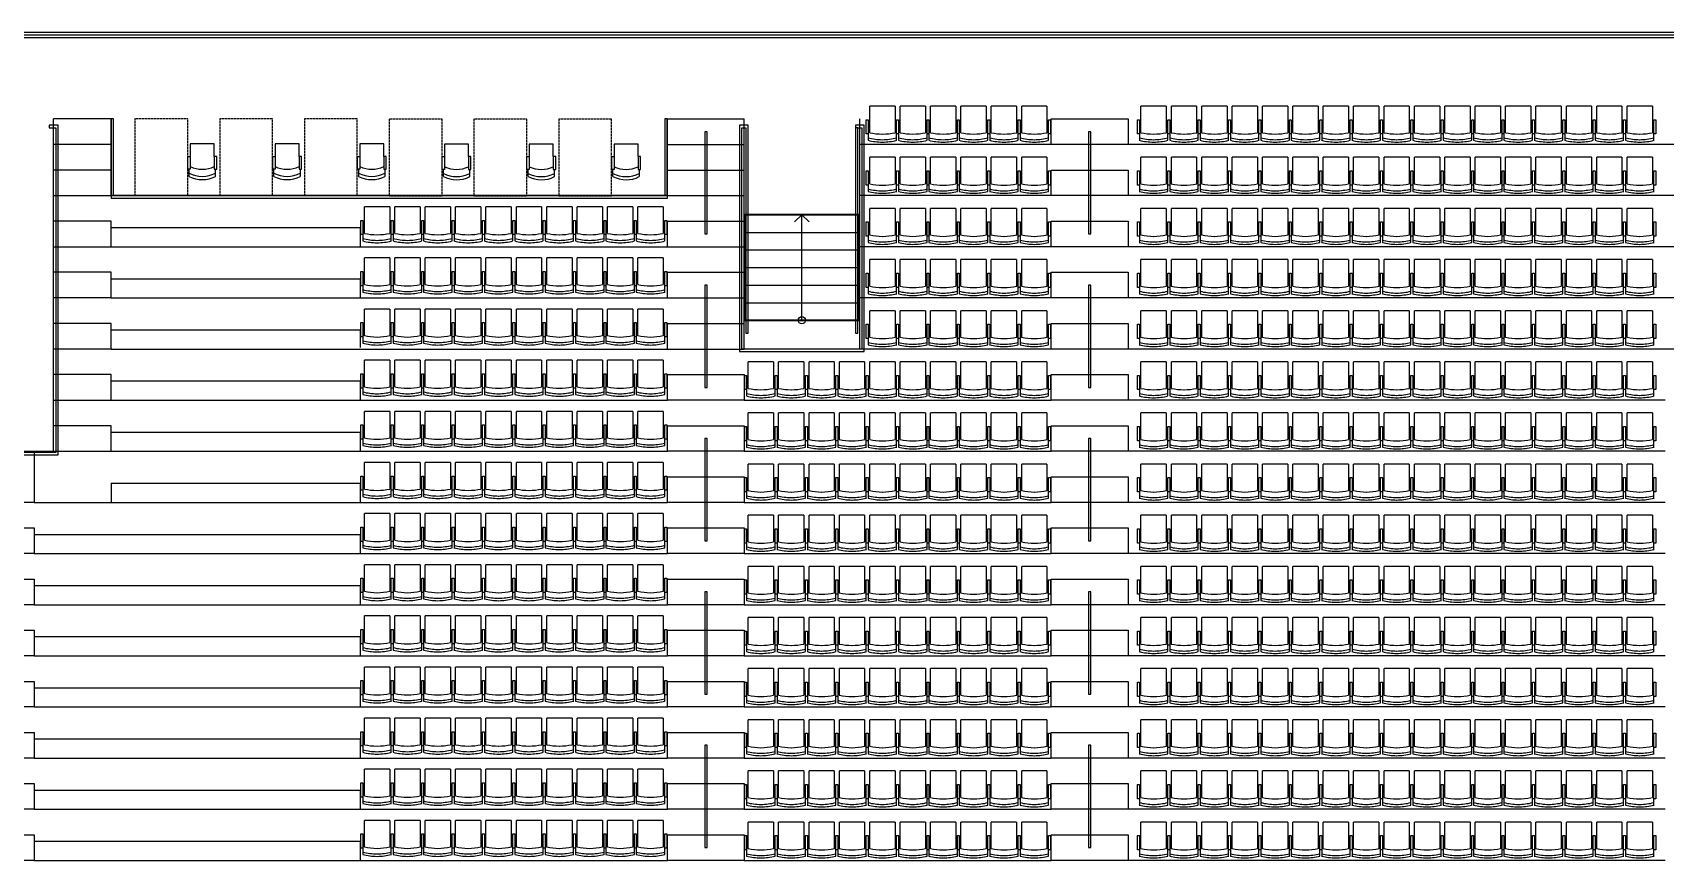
# Model space of a CAD drawing. Header units: inches. Extents: x -2562 to 2562, y 45 to 1163.
# Drawn here: x -853 to 168, y 559 to 1077 of the extents above; entities that cross this region are included whole.
import ezdxf

# ---------------------------------------------------------------- set-up
doc = ezdxf.new("R2010")
doc.units = ezdxf.units.IN
doc.header["$LTSCALE"] = 10
doc.header["$MEASUREMENT"] = 0
doc.linetypes.add('HIDDEN2', pattern=[0.1875, 0.125, -0.0625])
doc.layers.get('0').update_dxf_attribs({"linetype": 'CONTINUOUS'})
doc.layers.add('A-FLOR', color=3, linetype='CONTINUOUS')

# ---------------------------------------------------------------- blocks, each defined once
blk = doc.blocks.new('WHCHCOMPlow')
for p, q in [((49.6, 32.4), (34.6, 32.4)), ((34.6, 32.4), (34.6, 24.5)), ((49.6, 24.5), (49.6, 32.4)), ((33.9, 12), (33.9, 16.5)), ((50.4, 12), (50.4, 16.5))]:
    blk.add_line(p, q)
at = {"linetype": 'HIDDEN2', "ltscale": 0.5}
blk.add_lwpolyline([(33, 0), (33, 48), (0, 48), (0, 0)], close=True, dxfattribs=at)
for points in [[(34.6, 16.5), (33.1, 16.5), (33.1, 24.5), (34.6, 24.5)], [(49.6, 16.5), (51.1, 16.5), (51.1, 24.5), (49.6, 24.5)]]:
    blk.add_lwpolyline(points, close=True)
for centre, radius, start, end in [((42.1, 30), 18, 242.7363, 297.2292), ((42.1, 28), 18, 242.7363, 297.2292), ((42.1, 33.9), 17.4, 244.4325, 295.5332)]:
    blk.add_arc(centre, radius, start, end)
blk = doc.blocks.new('_Small')
at = {"color": 0, "linetype": 'ByBlock', "lineweight": -2}
blk.add_circle((0, 0), 0.25, dxfattribs=at)
blk = doc.blocks.new('AecRight')
at = {"color": 0, "linetype": 'ByBlock', "lineweight": -2}
for p, q in [((0, 0), (-0.5, 0.5)), ((-0.5, -0.5), (0, 0))]:
    blk.add_line(p, q, dxfattribs=at)
blk = doc.blocks.new('SeatA')
for p, q in [((7.9, 0), (-7.9, 0)), ((-7.9, -16.5), (-7.9, 0)), ((7.9, 0), (7.9, -16.5)), ((-10.1, -17.4), (-10.1, -8.5)), ((-10.1, -8.5), (-8.9, -8.5)), ((-8.9, -8.5), (-8.9, -17.4)), ((8.9, -8.5), (10.1, -8.5)), ((8.9, -17.4), (8.9, -8.5)), ((10.1, -8.5), (10.1, -17.4)), ((-8.9, -17.4), (-10.1, -17.4)), ((-7.9, -16.5), (-8.9, -16.5)), ((-8.9, -17.4), (-8.9, -21.4)), ((8.9, -16.5), (7.9, -16.5)), ((8.9, -21.4), (8.9, -16.5)), ((10.1, -17.4), (8.9, -17.4))]:
    blk.add_line(p, q)
for centre, radius, start, end in [((0.4, 17), 38, 255.7532, 269.331), ((0.4, 22.4), 39.9, 257.9002, 269.354), ((-0.4, 22.4), 39.9, 270.646, 282.0998), ((-0.4, 17), 38, 270.669, 284.2468), ((0.4, 17.5), 40, 256.4758, 269.3631), ((-0.4, 17.5), 40, 270.6369, 283.5242)]:
    blk.add_arc(centre, radius, start, end)

msp = doc.modelspace()

# ---------------------------------------------------------------- linework, layer by layer
at = {"layer": 'A-FLOR', "linetype": 'Continuous', "lineweight": -3}
for p, q in [((2208, 1075.5), (-2208, 1075.5)), ((-2208, 1074), (2208, 1074)), ((-804, 1023), (-804, 975)), ((-802.5, 1023), (-804, 1023)), ((-802.5, 975), (-802.5, 1023)), ((-457.6, 1023), (-457.6, 975)), ((-456.1, 1023), (-457.6, 1023)), ((-456.1, 975), (-456.1, 1023)), ((-837, 1019), (-842.7, 1019)), ((-842.7, 1019), (-842.7, 1017.5)), ((-842.7, 1017.5), (-841.2, 1017.5)), ((-841.2, 1017.5), (-838.5, 1017.5)), ((-838.5, 1017.5), (-838.5, 814.2)), ((-837, 812.7), (-837, 1019)), ((-432.7, 1015), (-432.7, 951)), ((-431.2, 1015), (-432.7, 1015)), ((-431.2, 951), (-431.2, 1015)), ((-405.5, 1019), (-411, 1019)), ((-411, 1019), (-411, 877.5)), ((-409.5, 879), (-409.5, 1017.5)), ((-409.5, 1017.5), (-407, 1017.5)), ((-407, 1017.5), (-407, 889)), ((-405.5, 889), (-405.5, 1019)), ((-333, 1019), (-338.5, 1019)), ((-338.5, 1019), (-338.5, 889)), ((-338.5, 1017.5), (-338.5, 889)), ((-337, 1017.5), (-338.5, 1017.5)), ((-337, 889), (-337, 1017.5)), ((-337, 889), (-337, 1017.5)), ((-337, 1017.5), (-334.5, 1017.5)), ((-334.5, 1017.5), (-334.5, 879)), ((-333, 877.5), (-333, 1019)), ((-192.7, 1015), (-192.7, 951)), ((-191.2, 1015), (-192.7, 1015)), ((-191.2, 951), (-191.2, 1015)), ((-456, 975), (-804, 975)), ((-804, 975), (-804, 973.5)), ((-804, 975), (-802.5, 975)), ((-804, 973.5), (-456, 973.5)), ((-457.6, 975), (-456.1, 975)), ((-456, 973.5), (-456, 975)), ((-372, 897, -306), (-372, 963, -306)), ((-432.7, 951), (-431.2, 951)), ((-192.7, 951), (-191.2, 951)), ((-432.7, 919), (-432.7, 855)), ((-431.2, 919), (-432.7, 919)), ((-431.2, 855), (-431.2, 919)), ((-192.7, 919), (-192.7, 855)), ((-191.2, 919), (-192.7, 919)), ((-191.2, 855), (-191.2, 919)), ((-407, 889), (-405.5, 889)), ((-338.5, 889), (-337, 889)), ((-338.5, 889), (-337, 889)), ((-334.5, 879), (-409.5, 879)), ((-411, 877.5), (-333, 877.5)), ((-432.7, 855), (-431.2, 855)), ((-192.7, 855), (-191.2, 855)), ((-432.7, 823), (-432.7, 759)), ((-431.2, 823), (-432.7, 823)), ((-431.2, 759), (-431.2, 823)), ((-192.7, 823), (-192.7, 759)), ((-191.2, 823), (-192.7, 823)), ((-191.2, 759), (-191.2, 823)), ((-915, 812.7), (-837, 812.7)), ((-838.5, 814.2), (-913.5, 814.2)), ((-432.7, 759), (-431.2, 759)), ((-192.7, 759), (-191.2, 759)), ((-432.7, 727), (-432.7, 663)), ((-431.2, 727), (-432.7, 727)), ((-431.2, 663), (-431.2, 727)), ((-192.7, 727), (-192.7, 663)), ((-191.2, 727), (-192.7, 727)), ((-191.2, 663), (-191.2, 727)), ((-432.7, 663), (-431.2, 663)), ((-192.7, 663), (-191.2, 663)), ((-432.7, 631), (-432.7, 567)), ((-431.2, 631), (-432.7, 631)), ((-431.2, 567), (-431.2, 631)), ((-192.7, 631), (-192.7, 567)), ((-191.2, 631), (-192.7, 631)), ((-191.2, 567), (-191.2, 631)), ((-432.7, 567), (-431.2, 567)), ((-192.7, 567), (-191.2, 567))]:
    msp.add_line(p, q, dxfattribs=at)
at = {"layer": 'A-FLOR'}
for p, q in [((336, 1007), (-336, 1007)), ((-840, 975), (-408, 975)), ((336, 975), (-336, 975)), ((-804, 955), (-648.2, 955)), ((-648.2, 955), (-648.2, 943)), ((-840, 943), (-408, 943)), ((-840, 943), (-408, 943)), ((336, 943), (-336, 943)), ((-804, 923), (-648.2, 923)), ((-648.2, 923), (-648.2, 911)), ((-804, 911), (-840, 911)), ((-804, 911), (-606.2, 911)), ((-606.2, 911), (-444, 911)), ((336, 911), (-336, 911)), ((-804, 891), (-648.2, 891)), ((-648.2, 891), (-648.2, 880)), ((-804, 879), (-840, 879)), ((-804, 879), (-606.1, 879)), ((-606.2, 879), (-444, 879)), ((336, 879), (-392.8, 879)), ((-804, 859), (-648.2, 859)), ((-648.2, 859), (-648.2, 847)), ((-840, 847), (-606.1, 847)), ((-606.2, 847), (-456, 847)), ((-408, 847), (-216, 847)), ((168, 847), (-181.4, 847)), ((-804, 827), (-648.2, 827)), ((-648.2, 827), (-648.2, 815)), ((-912, 815), (-606.1, 815)), ((-606.2, 815), (-456, 815)), ((-408, 815), (-216, 815)), ((168, 815), (-181.4, 815)), ((-804, 795), (-648.2, 795)), ((-804, 795), (-804, 783)), ((-648.2, 795), (-648.2, 783)), ((-852, 783), (-606.1, 783)), ((-606.2, 783), (-456, 783)), ((-408, 783), (-216, 783)), ((168, 783), (-181.6, 783)), ((-852, 763), (-648.2, 763)), ((-648.2, 763), (-648.2, 751)), ((-852, 751), (-606.1, 751)), ((-606.2, 751), (-456, 751)), ((-408, 751), (-216, 751)), ((168, 751), (-181.6, 751)), ((-852, 731), (-648.2, 731)), ((-648.2, 731), (-648.2, 719)), ((-852, 719), (-606.1, 719)), ((-606.2, 719), (-456, 719)), ((-408, 719), (-216, 719)), ((168, 719), (-181.6, 719)), ((-852, 699), (-648.2, 699)), ((-648.2, 699), (-648.2, 687)), ((-852, 687), (-606.1, 687)), ((-606.2, 687), (-456, 687)), ((-408, 687), (-216, 687)), ((168, 687), (-181.6, 687)), ((-852, 667), (-648.2, 667)), ((-648.2, 667), (-648.2, 655)), ((-852, 655), (-606.1, 655)), ((-606.2, 655), (-456, 655)), ((-408, 655), (-216, 655)), ((168, 655), (-181.6, 655)), ((-852, 635), (-648.2, 635)), ((-648.2, 635), (-648.2, 623)), ((-852, 623), (-606.1, 623)), ((-606.2, 623), (-456, 623)), ((-408, 623), (-216, 623)), ((168, 623), (-181.6, 623)), ((-852, 603), (-648.2, 603)), ((-648.2, 603), (-648.2, 591)), ((-852, 591), (-606.1, 591)), ((-606.2, 591), (-456, 591)), ((-408, 591), (-216, 591)), ((168, 591), (-181.6, 591)), ((-852, 571), (-648.2, 571)), ((-648.2, 571), (-648.2, 559)), ((-852, 559), (-606.1, 559)), ((-606.2, 559), (-456, 559)), ((-408, 559), (-216, 559)), ((168, 559), (-181.6, 559))]:
    msp.add_line(p, q, dxfattribs=at)
at = {"layer": 'A-FLOR', "linetype": 'Continuous', "lineweight": 35}
for p, q in [((-336, 963, -306), (-408, 963, -306)), ((-408, 963, -306), (-408, 897, -306)), ((-336, 897, -306), (-336, 963, -306)), ((-408, 897, -306), (-336, 897, -306))]:
    msp.add_line(p, q, dxfattribs=at)
at = {"layer": 'A-FLOR'}
for points in [[(2200, 1077), (-2200, 1077)], [(-912, 991), (-912, 815), (-840, 815), (-840, 1023)], [(-804, 1007), (-804, 1023), (-840, 1023)], [(-456, 1007), (-456, 1023), (-408, 1023)], [(-336, 1023), (-336, 879), (-408, 879), (-408, 1023)], [(-804, 991), (-804, 1007), (-840, 1007)], [(-456, 991), (-456, 1007), (-408, 1007)], [(-804, 975), (-804, 991), (-840, 991)], [(-456, 975), (-456, 991), (-408, 991)], [(-804, 943), (-804, 959), (-840, 959)], [(-456, 943), (-456, 959), (-408, 959)], [(-804, 911), (-804, 927), (-840, 927)], [(-456, 911), (-456, 927), (-408, 927)], [(-444, 911), (-408, 911)], [(-804, 879), (-804, 895), (-840, 895)], [(-456, 879), (-456, 895), (-408, 895)], [(-444, 879), (-408, 879)], [(-804, 847), (-804, 863), (-840, 863)], [(-804, 815), (-804, 831), (-840, 831)]]:
    msp.add_lwpolyline(points, dxfattribs=at)
for points in [[(-216, 1023), (-168, 1023), (-168, 1007), (-216, 1007)], [(-216, 991), (-168, 991), (-168, 975), (-216, 975)], [(-216, 959), (-168, 959), (-168, 943), (-216, 943)], [(-216, 927), (-168, 927), (-168, 911), (-216, 911)], [(-216, 895), (-168, 895), (-168, 879), (-216, 879)], [(-456, 863), (-408, 863), (-408, 847), (-456, 847)], [(-216, 863), (-168, 863), (-168, 847), (-216, 847)], [(-456, 831), (-408, 831), (-408, 815), (-456, 815)], [(-216, 831), (-168, 831), (-168, 815), (-216, 815)], [(-900, 815), (-852, 815), (-852, 783), (-900, 783)], [(-456, 799), (-408, 799), (-408, 783), (-456, 783)], [(-216, 799), (-168, 799), (-168, 783), (-216, 783)], [(-900, 767), (-852, 767), (-852, 751), (-900, 751)], [(-456, 767), (-408, 767), (-408, 751), (-456, 751)], [(-216, 767), (-168, 767), (-168, 751), (-216, 751)], [(-900, 735), (-852, 735), (-852, 719), (-900, 719)], [(-456, 735), (-408, 735), (-408, 719), (-456, 719)], [(-216, 735), (-168, 735), (-168, 719), (-216, 719)], [(-900, 703), (-852, 703), (-852, 687), (-900, 687)], [(-456, 703), (-408, 703), (-408, 687), (-456, 687)], [(-216, 703), (-168, 703), (-168, 687), (-216, 687)], [(-900, 671), (-852, 671), (-852, 655), (-900, 655)], [(-456, 671), (-408, 671), (-408, 655), (-456, 655)], [(-216, 671), (-168, 671), (-168, 655), (-216, 655)], [(-900, 639), (-852, 639), (-852, 623), (-900, 623)], [(-456, 639), (-408, 639), (-408, 623), (-456, 623)], [(-216, 639), (-168, 639), (-168, 623), (-216, 623)], [(-900, 607), (-852, 607), (-852, 591), (-900, 591)], [(-456, 607), (-408, 607), (-408, 591), (-456, 591)], [(-216, 607), (-168, 607), (-168, 591), (-216, 591)], [(-900, 575), (-852, 575), (-852, 559), (-900, 559)], [(-456, 575), (-408, 575), (-408, 559), (-456, 559)], [(-216, 575), (-168, 575), (-168, 559), (-216, 559)]]:
    msp.add_lwpolyline(points, close=True, dxfattribs=at)
at = {"layer": 'A-FLOR', "linetype": 'Continuous', "lineweight": -3, "extrusion": (0, 1, 0)}
for elevation in [963, 952, 941, 930, 919, 908, 897]:
    msp.add_lwpolyline([(408, -306), (336, -306)], dxfattribs=dict(at, elevation=elevation))

# ---------------------------------------------------------------- block references
at = {"layer": 'A-FLOR', "linetype": 'Continuous', "lineweight": -3}
for name, p in [('WHCHCOMPlow', (-789, 975)), ('WHCHCOMPlow', (-736, 975)), ('WHCHCOMPlow', (-683, 975)), ('WHCHCOMPlow', (-630, 974.9)), ('WHCHCOMPlow', (-577, 974.9)), ('WHCHCOMPlow', (-524, 974.9)), ('SeatA', (-321.6, 1031)), ('SeatA', (-302.6, 1031)), ('SeatA', (-283.6, 1031)), ('SeatA', (-264.6, 1031)), ('SeatA', (-245.6, 1031)), ('SeatA', (-226.6, 1031)), ('SeatA', (-152, 1031)), ('SeatA', (-133, 1031)), ('SeatA', (-114, 1031)), ('SeatA', (-95, 1031)), ('SeatA', (-76, 1031)), ('SeatA', (-57, 1031)), ('SeatA', (-38, 1031)), ('SeatA', (-19, 1031)), ('SeatA', (0, 1031)), ('SeatA', (19, 1031)), ('SeatA', (38, 1031)), ('SeatA', (57, 1031)), ('SeatA', (76, 1031)), ('SeatA', (95, 1031)), ('SeatA', (114, 1031)), ('SeatA', (133, 1031)), ('SeatA', (152, 1031)), ('SeatA', (-321.6, 999)), ('SeatA', (-302.6, 999)), ('SeatA', (-283.6, 999)), ('SeatA', (-264.6, 999)), ('SeatA', (-245.6, 999)), ('SeatA', (-226.6, 999)), ('SeatA', (-152, 999)), ('SeatA', (-133, 999)), ('SeatA', (-114, 999)), ('SeatA', (-95, 999)), ('SeatA', (-76, 999)), ('SeatA', (-57, 999)), ('SeatA', (-38, 999)), ('SeatA', (-19, 999)), ('SeatA', (0, 999)), ('SeatA', (19, 999)), ('SeatA', (38, 999)), ('SeatA', (57, 999)), ('SeatA', (76, 999)), ('SeatA', (95, 999)), ('SeatA', (114, 999)), ('SeatA', (133, 999)), ('SeatA', (152, 999)), ('SeatA', (-637.6, 968)), ('SeatA', (-618.6, 968)), ('SeatA', (-599.6, 968)), ('SeatA', (-580.6, 968)), ('SeatA', (-561.6, 968)), ('SeatA', (-542.6, 968)), ('SeatA', (-523.6, 968)), ('SeatA', (-504.6, 968)), ('SeatA', (-485.6, 968)), ('SeatA', (-466.6, 968)), ('SeatA', (-321.6, 967)), ('SeatA', (-302.6, 967)), ('SeatA', (-283.6, 967)), ('SeatA', (-264.6, 967)), ('SeatA', (-245.6, 967)), ('SeatA', (-226.6, 967)), ('SeatA', (-152, 967)), ('SeatA', (-133, 967)), ('SeatA', (-114, 967)), ('SeatA', (-95, 967)), ('SeatA', (-76, 967)), ('SeatA', (-57, 967)), ('SeatA', (-38, 967)), ('SeatA', (-19, 967)), ('SeatA', (0, 967)), ('SeatA', (19, 967)), ('SeatA', (38, 967)), ('SeatA', (57, 967)), ('SeatA', (76, 967)), ('SeatA', (95, 967)), ('SeatA', (114, 967)), ('SeatA', (133, 967)), ('SeatA', (152, 967)), ('SeatA', (-637.6, 936)), ('SeatA', (-618.6, 936)), ('SeatA', (-599.6, 936)), ('SeatA', (-580.6, 936)), ('SeatA', (-561.6, 936)), ('SeatA', (-542.6, 936)), ('SeatA', (-523.6, 936)), ('SeatA', (-504.6, 936)), ('SeatA', (-485.6, 936)), ('SeatA', (-466.6, 936)), ('SeatA', (-321.6, 935)), ('SeatA', (-302.6, 935)), ('SeatA', (-283.6, 935)), ('SeatA', (-264.6, 935)), ('SeatA', (-245.6, 935)), ('SeatA', (-226.6, 935)), ('SeatA', (-152, 935)), ('SeatA', (-133, 935)), ('SeatA', (-114, 935)), ('SeatA', (-95, 935)), ('SeatA', (-76, 935)), ('SeatA', (-57, 935)), ('SeatA', (-38, 935)), ('SeatA', (-19, 935)), ('SeatA', (0, 935)), ('SeatA', (19, 935)), ('SeatA', (38, 935)), ('SeatA', (57, 935)), ('SeatA', (76, 935)), ('SeatA', (95, 935)), ('SeatA', (114, 935)), ('SeatA', (133, 935)), ('SeatA', (152, 935)), ('SeatA', (-637.6, 904)), ('SeatA', (-618.6, 904)), ('SeatA', (-599.6, 904)), ('SeatA', (-580.6, 904)), ('SeatA', (-561.6, 904)), ('SeatA', (-542.6, 904)), ('SeatA', (-523.6, 904)), ('SeatA', (-504.6, 904)), ('SeatA', (-485.6, 904)), ('SeatA', (-466.6, 904)), ('SeatA', (-321.6, 903)), ('SeatA', (-302.6, 903)), ('SeatA', (-283.6, 903)), ('SeatA', (-264.6, 903)), ('SeatA', (-245.6, 903)), ('SeatA', (-226.6, 903)), ('SeatA', (-152, 903)), ('SeatA', (-133, 903)), ('SeatA', (-114, 903)), ('SeatA', (-95, 903)), ('SeatA', (-76, 903)), ('SeatA', (-57, 903)), ('SeatA', (-38, 903)), ('SeatA', (-19, 903)), ('SeatA', (0, 903)), ('SeatA', (19, 903)), ('SeatA', (38, 903)), ('SeatA', (57, 903)), ('SeatA', (76, 903)), ('SeatA', (95, 903)), ('SeatA', (114, 903)), ('SeatA', (133, 903)), ('SeatA', (152, 903)), ('SeatA', (-637.6, 872)), ('SeatA', (-618.6, 872)), ('SeatA', (-599.6, 872)), ('SeatA', (-580.6, 872)), ('SeatA', (-561.6, 872)), ('SeatA', (-542.6, 872)), ('SeatA', (-523.6, 872)), ('SeatA', (-504.6, 872)), ('SeatA', (-485.6, 872)), ('SeatA', (-466.6, 872)), ('SeatA', (-397.6, 871)), ('SeatA', (-378.6, 871)), ('SeatA', (-359.6, 871)), ('SeatA', (-340.6, 871)), ('SeatA', (-321.6, 871)), ('SeatA', (-302.6, 871)), ('SeatA', (-283.6, 871)), ('SeatA', (-264.6, 871)), ('SeatA', (-245.6, 871)), ('SeatA', (-226.6, 871)), ('SeatA', (-152, 871)), ('SeatA', (-133, 871)), ('SeatA', (-114, 871)), ('SeatA', (-95, 871)), ('SeatA', (-76, 871)), ('SeatA', (-57, 871)), ('SeatA', (-38, 871)), ('SeatA', (-19, 871)), ('SeatA', (0, 871)), ('SeatA', (19, 871)), ('SeatA', (38, 871)), ('SeatA', (57, 871)), ('SeatA', (76, 871)), ('SeatA', (95, 871)), ('SeatA', (114, 871)), ('SeatA', (133, 871)), ('SeatA', (152, 871)), ('SeatA', (-637.6, 840)), ('SeatA', (-618.6, 840)), ('SeatA', (-599.6, 840)), ('SeatA', (-580.6, 840)), ('SeatA', (-561.6, 840)), ('SeatA', (-542.6, 840)), ('SeatA', (-523.6, 840)), ('SeatA', (-504.6, 840)), ('SeatA', (-485.6, 840)), ('SeatA', (-466.6, 840)), ('SeatA', (-397.6, 839)), ('SeatA', (-378.6, 839)), ('SeatA', (-359.6, 839)), ('SeatA', (-340.6, 839)), ('SeatA', (-321.6, 839)), ('SeatA', (-302.6, 839)), ('SeatA', (-283.6, 839)), ('SeatA', (-264.6, 839)), ('SeatA', (-245.6, 839)), ('SeatA', (-226.6, 839)), ('SeatA', (-152, 839)), ('SeatA', (-133, 839)), ('SeatA', (-114, 839)), ('SeatA', (-95, 839)), ('SeatA', (-76, 839)), ('SeatA', (-57, 839)), ('SeatA', (-38, 839)), ('SeatA', (-19, 839)), ('SeatA', (0, 839)), ('SeatA', (19, 839)), ('SeatA', (38, 839)), ('SeatA', (57, 839)), ('SeatA', (76, 839)), ('SeatA', (95, 839)), ('SeatA', (114, 839)), ('SeatA', (133, 839)), ('SeatA', (152, 839)), ('SeatA', (-637.6, 808)), ('SeatA', (-618.6, 808)), ('SeatA', (-599.6, 808)), ('SeatA', (-580.6, 808)), ('SeatA', (-561.6, 808)), ('SeatA', (-542.6, 808)), ('SeatA', (-523.6, 808)), ('SeatA', (-504.6, 808)), ('SeatA', (-485.6, 808)), ('SeatA', (-466.6, 808)), ('SeatA', (-397.6, 807)), ('SeatA', (-378.6, 807)), ('SeatA', (-359.6, 807)), ('SeatA', (-340.6, 807)), ('SeatA', (-321.6, 807)), ('SeatA', (-302.6, 807)), ('SeatA', (-283.6, 807)), ('SeatA', (-264.6, 807)), ('SeatA', (-245.6, 807)), ('SeatA', (-226.6, 807)), ('SeatA', (-152, 807)), ('SeatA', (-133, 807)), ('SeatA', (-114, 807)), ('SeatA', (-95, 807)), ('SeatA', (-76, 807)), ('SeatA', (-57, 807)), ('SeatA', (-38, 807)), ('SeatA', (-19, 807)), ('SeatA', (0, 807)), ('SeatA', (19, 807)), ('SeatA', (38, 807)), ('SeatA', (57, 807)), ('SeatA', (76, 807)), ('SeatA', (95, 807)), ('SeatA', (114, 807)), ('SeatA', (133, 807)), ('SeatA', (152, 807)), ('SeatA', (-637.6, 776)), ('SeatA', (-618.6, 776)), ('SeatA', (-599.6, 776)), ('SeatA', (-580.6, 776)), ('SeatA', (-561.6, 776)), ('SeatA', (-542.6, 776)), ('SeatA', (-523.6, 776)), ('SeatA', (-504.6, 776)), ('SeatA', (-485.6, 776)), ('SeatA', (-466.6, 776)), ('SeatA', (-397.6, 775)), ('SeatA', (-378.6, 775)), ('SeatA', (-359.6, 775)), ('SeatA', (-340.6, 775)), ('SeatA', (-321.6, 775)), ('SeatA', (-302.6, 775)), ('SeatA', (-283.6, 775)), ('SeatA', (-264.6, 775)), ('SeatA', (-245.6, 775)), ('SeatA', (-226.6, 775)), ('SeatA', (-152, 775)), ('SeatA', (-133, 775)), ('SeatA', (-114, 775)), ('SeatA', (-95, 775)), ('SeatA', (-76, 775)), ('SeatA', (-57, 775)), ('SeatA', (-38, 775)), ('SeatA', (-19, 775)), ('SeatA', (0, 775)), ('SeatA', (19, 775)), ('SeatA', (38, 775)), ('SeatA', (57, 775)), ('SeatA', (76, 775)), ('SeatA', (95, 775)), ('SeatA', (114, 775)), ('SeatA', (133, 775)), ('SeatA', (152, 775)), ('SeatA', (-637.6, 744)), ('SeatA', (-618.6, 744)), ('SeatA', (-599.6, 744)), ('SeatA', (-580.6, 744)), ('SeatA', (-561.6, 744)), ('SeatA', (-542.6, 744)), ('SeatA', (-523.6, 744)), ('SeatA', (-504.6, 744)), ('SeatA', (-485.6, 744)), ('SeatA', (-466.6, 744)), ('SeatA', (-397.6, 743)), ('SeatA', (-378.6, 743)), ('SeatA', (-359.6, 743)), ('SeatA', (-340.6, 743)), ('SeatA', (-321.6, 743)), ('SeatA', (-302.6, 743)), ('SeatA', (-283.6, 743)), ('SeatA', (-264.6, 743)), ('SeatA', (-245.6, 743)), ('SeatA', (-226.6, 743)), ('SeatA', (-152, 743)), ('SeatA', (-133, 743)), ('SeatA', (-114, 743)), ('SeatA', (-95, 743)), ('SeatA', (-76, 743)), ('SeatA', (-57, 743)), ('SeatA', (-38, 743)), ('SeatA', (-19, 743)), ('SeatA', (0, 743)), ('SeatA', (19, 743)), ('SeatA', (38, 743)), ('SeatA', (57, 743)), ('SeatA', (76, 743)), ('SeatA', (95, 743)), ('SeatA', (114, 743)), ('SeatA', (133, 743)), ('SeatA', (152, 743)), ('SeatA', (-637.6, 712)), ('SeatA', (-618.6, 712)), ('SeatA', (-599.6, 712)), ('SeatA', (-580.6, 712)), ('SeatA', (-561.6, 712)), ('SeatA', (-542.6, 712)), ('SeatA', (-523.6, 712)), ('SeatA', (-504.6, 712)), ('SeatA', (-485.6, 712)), ('SeatA', (-466.6, 712)), ('SeatA', (-397.6, 711)), ('SeatA', (-378.6, 711)), ('SeatA', (-359.6, 711)), ('SeatA', (-340.6, 711)), ('SeatA', (-321.6, 711)), ('SeatA', (-302.6, 711)), ('SeatA', (-283.6, 711)), ('SeatA', (-264.6, 711)), ('SeatA', (-245.6, 711)), ('SeatA', (-226.6, 711)), ('SeatA', (-152, 711)), ('SeatA', (-133, 711)), ('SeatA', (-114, 711)), ('SeatA', (-95, 711)), ('SeatA', (-76, 711)), ('SeatA', (-57, 711)), ('SeatA', (-38, 711)), ('SeatA', (-19, 711)), ('SeatA', (0, 711)), ('SeatA', (19, 711)), ('SeatA', (38, 711)), ('SeatA', (57, 711)), ('SeatA', (76, 711)), ('SeatA', (95, 711)), ('SeatA', (114, 711)), ('SeatA', (133, 711)), ('SeatA', (152, 711)), ('SeatA', (-637.6, 680)), ('SeatA', (-618.6, 680)), ('SeatA', (-599.6, 680)), ('SeatA', (-580.6, 680)), ('SeatA', (-561.6, 680)), ('SeatA', (-542.6, 680)), ('SeatA', (-523.6, 680)), ('SeatA', (-504.6, 680)), ('SeatA', (-485.6, 680)), ('SeatA', (-466.6, 680)), ('SeatA', (-397.6, 679)), ('SeatA', (-378.6, 679)), ('SeatA', (-359.6, 679)), ('SeatA', (-340.6, 679)), ('SeatA', (-321.6, 679)), ('SeatA', (-302.6, 679)), ('SeatA', (-283.6, 679)), ('SeatA', (-264.6, 679)), ('SeatA', (-245.6, 679)), ('SeatA', (-226.6, 679)), ('SeatA', (-152, 679)), ('SeatA', (-133, 679)), ('SeatA', (-114, 679)), ('SeatA', (-95, 679)), ('SeatA', (-76, 679)), ('SeatA', (-57, 679)), ('SeatA', (-38, 679)), ('SeatA', (-19, 679)), ('SeatA', (0, 679)), ('SeatA', (19, 679)), ('SeatA', (38, 679)), ('SeatA', (57, 679)), ('SeatA', (76, 679)), ('SeatA', (95, 679)), ('SeatA', (114, 679)), ('SeatA', (133, 679)), ('SeatA', (152, 679)), ('SeatA', (-637.6, 648)), ('SeatA', (-618.6, 648)), ('SeatA', (-599.6, 648)), ('SeatA', (-580.6, 648)), ('SeatA', (-561.6, 648)), ('SeatA', (-542.6, 648)), ('SeatA', (-523.6, 648)), ('SeatA', (-504.6, 648)), ('SeatA', (-485.6, 648)), ('SeatA', (-466.6, 648)), ('SeatA', (-397.6, 647)), ('SeatA', (-378.6, 647)), ('SeatA', (-359.6, 647)), ('SeatA', (-340.6, 647)), ('SeatA', (-321.6, 647)), ('SeatA', (-302.6, 647)), ('SeatA', (-283.6, 647)), ('SeatA', (-264.6, 647)), ('SeatA', (-245.6, 647)), ('SeatA', (-226.6, 647)), ('SeatA', (-152, 647)), ('SeatA', (-133, 647)), ('SeatA', (-114, 647)), ('SeatA', (-95, 647)), ('SeatA', (-76, 647)), ('SeatA', (-57, 647)), ('SeatA', (-38, 647)), ('SeatA', (-19, 647)), ('SeatA', (0, 647)), ('SeatA', (19, 647)), ('SeatA', (38, 647)), ('SeatA', (57, 647)), ('SeatA', (76, 647)), ('SeatA', (95, 647)), ('SeatA', (114, 647)), ('SeatA', (133, 647)), ('SeatA', (152, 647)), ('SeatA', (-637.6, 616)), ('SeatA', (-618.6, 616)), ('SeatA', (-599.6, 616)), ('SeatA', (-580.6, 616)), ('SeatA', (-561.6, 616)), ('SeatA', (-542.6, 616)), ('SeatA', (-523.6, 616)), ('SeatA', (-504.6, 616)), ('SeatA', (-485.6, 616)), ('SeatA', (-466.6, 616)), ('SeatA', (-397.6, 615)), ('SeatA', (-378.6, 615)), ('SeatA', (-359.6, 615)), ('SeatA', (-340.6, 615)), ('SeatA', (-321.6, 615)), ('SeatA', (-302.6, 615)), ('SeatA', (-283.6, 615)), ('SeatA', (-264.6, 615)), ('SeatA', (-245.6, 615)), ('SeatA', (-226.6, 615)), ('SeatA', (-152, 615)), ('SeatA', (-133, 615)), ('SeatA', (-114, 615)), ('SeatA', (-95, 615)), ('SeatA', (-76, 615)), ('SeatA', (-57, 615)), ('SeatA', (-38, 615)), ('SeatA', (-19, 615)), ('SeatA', (0, 615)), ('SeatA', (19, 615)), ('SeatA', (38, 615)), ('SeatA', (57, 615)), ('SeatA', (76, 615)), ('SeatA', (95, 615)), ('SeatA', (114, 615)), ('SeatA', (133, 615)), ('SeatA', (152, 615)), ('SeatA', (-637.6, 584)), ('SeatA', (-618.6, 584)), ('SeatA', (-599.6, 584)), ('SeatA', (-580.6, 584)), ('SeatA', (-561.6, 584)), ('SeatA', (-542.6, 584)), ('SeatA', (-523.6, 584)), ('SeatA', (-504.6, 584)), ('SeatA', (-485.6, 584)), ('SeatA', (-466.6, 584)), ('SeatA', (-397.6, 583)), ('SeatA', (-378.6, 583)), ('SeatA', (-359.6, 583)), ('SeatA', (-340.6, 583)), ('SeatA', (-321.6, 583)), ('SeatA', (-302.6, 583)), ('SeatA', (-283.6, 583)), ('SeatA', (-264.6, 583)), ('SeatA', (-245.6, 583)), ('SeatA', (-226.6, 583)), ('SeatA', (-152, 583)), ('SeatA', (-133, 583)), ('SeatA', (-114, 583)), ('SeatA', (-95, 583)), ('SeatA', (-76, 583)), ('SeatA', (-57, 583)), ('SeatA', (-38, 583)), ('SeatA', (-19, 583)), ('SeatA', (0, 583)), ('SeatA', (19, 583)), ('SeatA', (38, 583)), ('SeatA', (57, 583)), ('SeatA', (76, 583)), ('SeatA', (95, 583)), ('SeatA', (114, 583)), ('SeatA', (133, 583)), ('SeatA', (152, 583))]:
    msp.add_blockref(name, p, dxfattribs=at)
at = {"layer": 'A-FLOR', "linetype": 'Continuous', "lineweight": -3, "xscale": 9, "yscale": 9, "zscale": 9, "rotation": 90}
for name, p in [('AecRight', (-372, 963, -306)), ('_Small', (-372, 897, -306))]:
    msp.add_blockref(name, p, dxfattribs=at)

doc.saveas('drawing.dxf')
